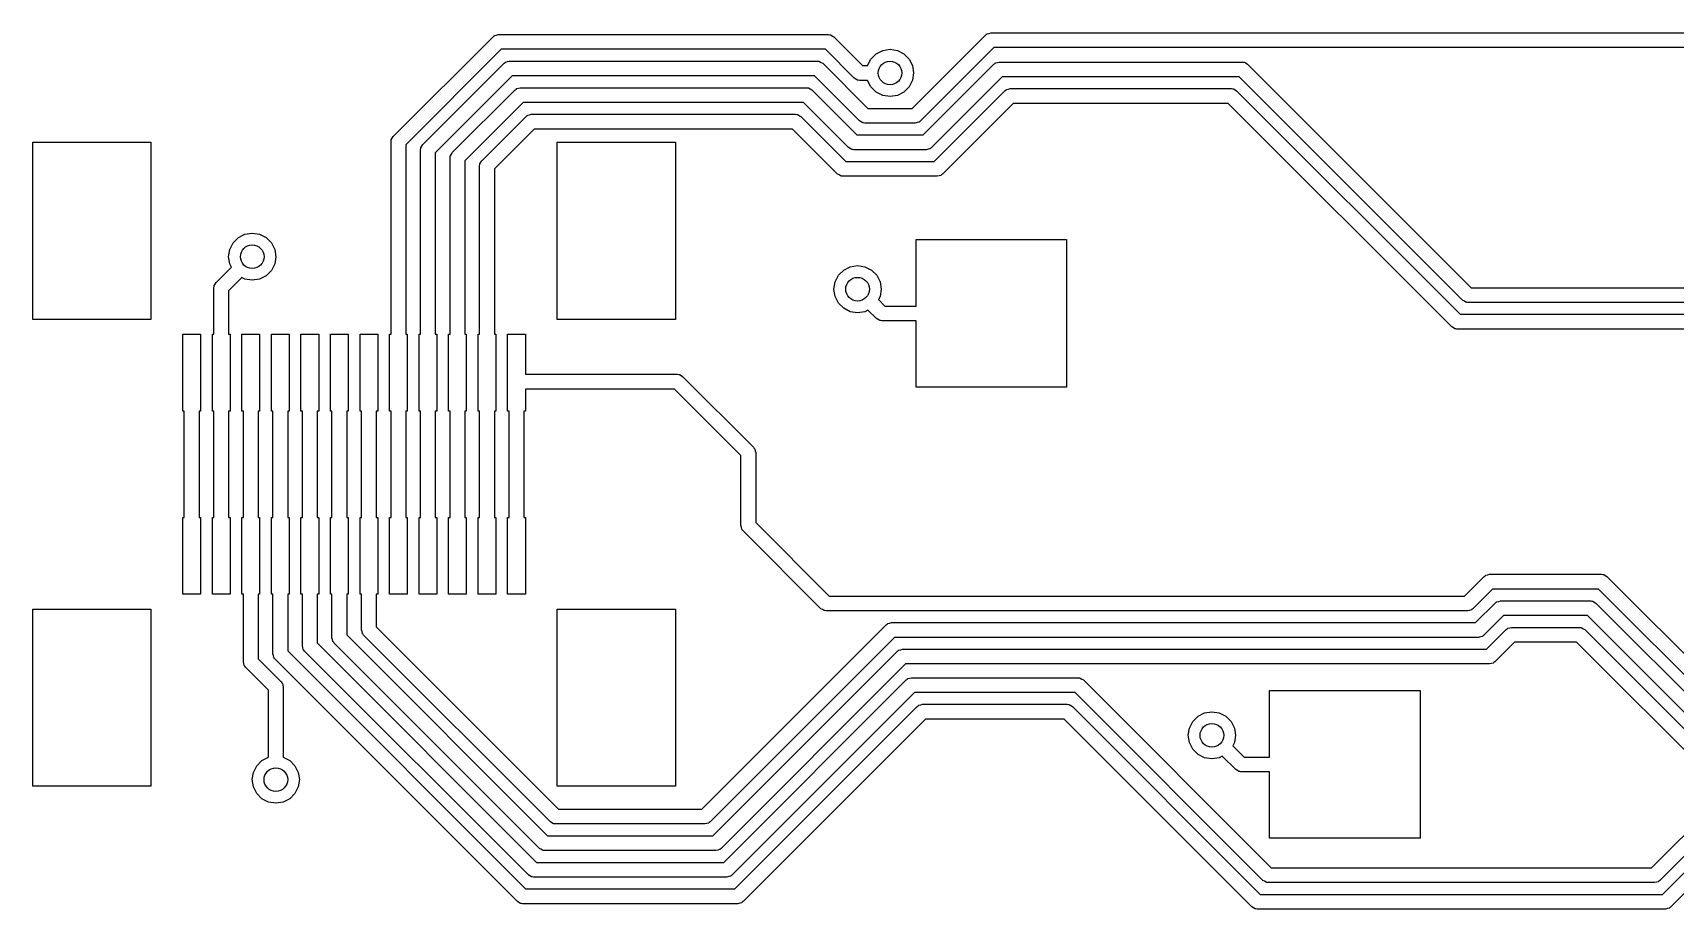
# Model space of a CAD drawing. Extents: x -27 to 355, y -108 to 35.
# Drawn here: x -20.91 to 6.89, y -67.73 to -52.9 of the extents above; entities that cross this region are included whole.
import ezdxf

# ---------------------------------------------------------------- set-up
doc = ezdxf.new("R2010")
doc.units = 0
doc.layers.add('BLACK', color=7, linetype='CONTINUOUS')

msp = doc.modelspace()

# ---------------------------------------------------------------- linework, layer by layer
at = {"layer": 'BLACK', "linetype": 'CONTINUOUS'}
for p, q in [((-14.8134, -54.6537), (-13.1227, -52.9631)), ((-13.1227, -52.9631), (-13.1049, -52.9497)), ((-13.1049, -52.9497), (-13.1018, -52.9463)), ((-13.1018, -52.9463), (-13.0991, -52.9455)), ((-13.0991, -52.9455), (-13.094, -52.9416)), ((-13.094, -52.9416), (-13.0639, -52.9351)), ((-13.0639, -52.9351), (-13.0343, -52.9264)), ((-13.0343, -52.9264), (-7.44141, -52.9264)), ((-7.44141, -52.9264), (-7.41937, -52.9296)), ((-7.41937, -52.9296), (-7.41478, -52.9293)), ((-7.41478, -52.9293), (-7.4123, -52.9307)), ((-7.4123, -52.9307), (-7.4059, -52.9316)), ((-7.4059, -52.9316), (-7.38004, -52.9483)), ((-7.38004, -52.9483), (-7.35302, -52.9631)), ((-7.35302, -52.9631), (-6.86461, -53.4515)), ((-6.02417, -54.176), (-4.78269, -52.9345)), ((-4.78269, -52.9345), (-4.76485, -52.9212)), ((-4.76485, -52.9212), (-4.76183, -52.9177)), ((-4.76183, -52.9177), (-4.75913, -52.9169)), ((-4.75913, -52.9169), (-4.75395, -52.913)), ((-4.75395, -52.913), (-4.72385, -52.9065)), ((-4.72385, -52.9065), (-4.6943, -52.8979)), ((-4.6943, -52.8979), (21.6242, -52.8979)), ((-12.9825, -53.1764), (-14.6, -54.7939)), ((-7.49318, -53.1764), (-12.9825, -53.1764)), ((-12.9129, -53.395), (-12.9078, -53.3911)), ((-12.9078, -53.3911), (-12.8777, -53.3846)), ((-12.8777, -53.3846), (-12.8481, -53.376)), ((-12.8481, -53.376), (-7.62761, -53.376)), ((-7.62761, -53.376), (-7.60557, -53.3792)), ((-7.60557, -53.3792), (-7.60098, -53.3788)), ((-7.60098, -53.3788), (-7.5985, -53.3802)), ((-7.5985, -53.3802), (-7.5921, -53.3811)), ((-7.5921, -53.3811), (-7.56624, -53.3978)), ((-7.00477, -53.6648), (-7.49318, -53.1764)), ((-6.77971, -53.4515), (-6.72361, -53.3413)), ((-6.72361, -53.3413), (-6.63511, -53.2529)), ((-6.63511, -53.2529), (-6.52361, -53.196)), ((-6.52361, -53.196), (-6.4, -53.1765)), ((-6.4, -53.1765), (-6.27639, -53.196)), ((-6.27639, -53.196), (-6.16489, -53.2529)), ((-6.16489, -53.2529), (-6.07639, -53.3413)), ((-6.07639, -53.3413), (-6.01958, -53.4529)), ((-4.64252, -53.1479), (-5.88401, -54.3893)), ((21.5724, -53.1479), (-4.64252, -53.1479)), ((-4.58155, -53.3999), (-4.552, -53.3913)), ((-4.552, -53.3913), (-0.4338, -53.3913)), ((-0.4338, -53.3913), (-0.41177, -53.3945)), ((-14.3134, -54.7895), (-12.9365, -53.4126)), ((-12.7963, -53.626), (-14.1, -54.9296)), ((-12.9365, -53.4126), (-12.9187, -53.3993)), ((-12.9187, -53.3993), (-12.9156, -53.3958)), ((-12.9156, -53.3958), (-12.9129, -53.395)), ((-7.67938, -53.626), (-12.7963, -53.626)), ((-6.91599, -54.3893), (-7.67938, -53.626)), ((-7.56624, -53.3978), (-7.53922, -53.4126)), ((-7.53922, -53.4126), (-6.77583, -54.176)), ((-6.97775, -53.6796), (-7.00477, -53.6648)), ((-6.86461, -53.4515), (-6.77971, -53.4515)), ((-6.01958, -53.4529), (-6, -53.5765)), ((-6, -53.5765), (-6.01958, -53.7001)), ((-5.83797, -54.6255), (-4.64039, -53.4279)), ((-4.50022, -53.6413), (-5.69781, -54.8389)), ((-4.64039, -53.4279), (-4.62255, -53.4146)), ((-4.62255, -53.4146), (-4.61953, -53.4111)), ((-4.61953, -53.4111), (-4.61683, -53.4103)), ((-4.61683, -53.4103), (-4.61164, -53.4064)), ((-4.61164, -53.4064), (-4.58155, -53.3999)), ((-0.48558, -53.6413), (-4.50022, -53.6413)), ((3.29781, -57.4247), (-0.48558, -53.6413)), ((-0.41177, -53.3945), (-0.40717, -53.3941)), ((-0.40717, -53.3941), (-0.4047, -53.3955)), ((-0.4047, -53.3955), (-0.3983, -53.3964)), ((-0.3983, -53.3964), (-0.37244, -53.4131)), ((-0.37244, -53.4131), (-0.34542, -53.4279)), ((-0.34542, -53.4279), (3.43797, -57.2113)), ((-13.8134, -54.9252), (-12.7503, -53.8621)), ((-12.7503, -53.8621), (-12.7325, -53.8488)), ((-12.7325, -53.8488), (-12.7294, -53.8453)), ((-12.7294, -53.8453), (-12.7267, -53.8445)), ((-12.7267, -53.8445), (-12.7216, -53.8406)), ((-12.7216, -53.8406), (-12.6915, -53.8341)), ((-12.6915, -53.8341), (-12.6619, -53.8255)), ((-12.6619, -53.8255), (-7.8138, -53.8255)), ((-7.8138, -53.8255), (-7.79177, -53.8287)), ((-7.79177, -53.8287), (-7.78717, -53.8283)), ((-7.78717, -53.8283), (-7.7847, -53.8297)), ((-7.7847, -53.8297), (-7.7783, -53.8306)), ((-7.7783, -53.8306), (-7.75243, -53.8473)), ((-7.75243, -53.8473), (-7.72541, -53.8621)), ((-7.72541, -53.8621), (-6.96202, -54.6255)), ((-6.95189, -53.6963), (-6.97775, -53.6796)), ((-6.94548, -53.6972), (-6.95189, -53.6963)), ((-6.94301, -53.6986), (-6.94548, -53.6972)), ((-6.93842, -53.6983), (-6.94301, -53.6986)), ((-6.91639, -53.7015), (-6.93842, -53.6983)), ((-6.77971, -53.7015), (-6.91639, -53.7015)), ((-6.72361, -53.8116), (-6.77971, -53.7015)), ((-6.63511, -53.9001), (-6.72361, -53.8116)), ((-6.52361, -53.9569), (-6.63511, -53.9001)), ((-6.16489, -53.9001), (-6.27639, -53.9569)), ((-6.07639, -53.8116), (-6.16489, -53.9001)), ((-6.01958, -53.7001), (-6.07639, -53.8116)), ((-5.65178, -55.075), (-4.45419, -53.8774)), ((-4.45419, -53.8774), (-4.43635, -53.8641)), ((-4.43635, -53.8641), (-4.43333, -53.8606)), ((-4.43333, -53.8606), (-4.43063, -53.8598)), ((-4.43063, -53.8598), (-4.42544, -53.8559)), ((-4.42544, -53.8559), (-4.39535, -53.8495)), ((-4.39535, -53.8495), (-4.3658, -53.8408)), ((-4.3658, -53.8408), (-0.62, -53.8408)), ((-0.62, -53.8408), (-0.59797, -53.844)), ((-0.59797, -53.844), (-0.59337, -53.8437)), ((-0.59337, -53.8437), (-0.5909, -53.845)), ((-0.5909, -53.845), (-0.5845, -53.8459)), ((-0.5845, -53.8459), (-0.55863, -53.8626)), ((-0.55863, -53.8626), (-0.53161, -53.8774)), ((-0.53161, -53.8774), (3.25178, -57.6608)), ((-12.6101, -54.0755), (-13.6, -55.0653)), ((-7.86558, -54.0755), (-12.6101, -54.0755)), ((-7.10219, -54.8389), (-7.86558, -54.0755)), ((-6.77583, -54.176), (-6.02417, -54.176)), ((-6.4, -53.9765), (-6.52361, -53.9569)), ((-6.27639, -53.9569), (-6.4, -53.9765)), ((-4.31402, -54.0908), (-5.51161, -55.2884)), ((-0.67178, -54.0908), (-4.31402, -54.0908)), ((3.11161, -57.8742), (-0.67178, -54.0908)), ((-13.3134, -55.0609), (-12.5641, -54.3116)), ((-12.5641, -54.3116), (-12.5463, -54.2983)), ((-12.5463, -54.2983), (-12.5433, -54.2948)), ((-12.5433, -54.2948), (-12.5405, -54.294)), ((-12.5405, -54.294), (-12.5354, -54.2901)), ((-12.5354, -54.2901), (-12.5053, -54.2837)), ((-12.5053, -54.2837), (-12.4757, -54.275)), ((-12.4757, -54.275), (-8, -54.275)), ((-8, -54.275), (-7.97797, -54.2782)), ((-7.97797, -54.2782), (-7.97337, -54.2779)), ((-7.97337, -54.2779), (-7.9709, -54.2792)), ((-7.9709, -54.2792), (-7.9645, -54.2801)), ((-7.9645, -54.2801), (-7.93863, -54.2968)), ((-7.93863, -54.2968), (-7.91161, -54.3116)), ((-7.91161, -54.3116), (-7.14822, -55.075)), ((-6.88897, -54.4041), (-6.91599, -54.3893)), ((-6.86311, -54.4208), (-6.88897, -54.4041)), ((-6.85671, -54.4217), (-6.86311, -54.4208)), ((-6.85423, -54.4231), (-6.85671, -54.4217)), ((-6.84963, -54.4228), (-6.85423, -54.4231)), ((-6.8276, -54.426), (-6.84963, -54.4228)), ((-5.9724, -54.426), (-6.8276, -54.426)), ((-5.94285, -54.4173), (-5.9724, -54.426)), ((-5.91275, -54.4108), (-5.94285, -54.4173)), ((-5.90757, -54.4069), (-5.91275, -54.4108)), ((-5.90487, -54.4061), (-5.90757, -54.4069)), ((-5.90184, -54.4027), (-5.90487, -54.4061)), ((-5.88401, -54.3893), (-5.90184, -54.4027)), ((-20.915, -57.7483), (-20.915, -54.7483)), ((-20.915, -54.7483), (-18.915, -54.7483)), ((-18.915, -54.7483), (-18.915, -57.7483)), ((-14.85, -54.7421), (-14.8468, -54.7201)), ((-14.85, -57.9983), (-14.85, -54.7421)), ((-14.8471, -54.7155), (-14.8458, -54.713)), ((-14.8468, -54.7201), (-14.8471, -54.7155)), ((-14.8458, -54.713), (-14.8449, -54.7066)), ((-14.8449, -54.7066), (-14.8282, -54.6808)), ((-14.8282, -54.6808), (-14.8134, -54.6537)), ((-12.4239, -54.525), (-13.1, -55.2011)), ((-8.05178, -54.525), (-12.4239, -54.525)), ((-12.035, -57.7483), (-12.035, -54.7483)), ((-12.035, -54.7483), (-10.035, -54.7483)), ((-10.035, -54.7483), (-10.035, -57.7483)), ((-7.28839, -55.2884), (-8.05178, -54.525)), ((-6.96202, -54.6255), (-5.83797, -54.6255)), ((-14.6, -54.7939), (-14.6, -57.9983)), ((-14.35, -54.8778), (-14.3468, -54.8558)), ((-14.35, -57.9983), (-14.35, -54.8778)), ((-14.3471, -54.8512), (-14.3458, -54.8487)), ((-14.3468, -54.8558), (-14.3471, -54.8512)), ((-14.3458, -54.8487), (-14.3449, -54.8423)), ((-14.3449, -54.8423), (-14.3282, -54.8165)), ((-14.3282, -54.8165), (-14.3134, -54.7895)), ((-14.1, -54.9296), (-14.1, -57.9983)), ((-13.85, -55.0136), (-13.8468, -54.9915)), ((-13.85, -57.9983), (-13.85, -55.0136)), ((-13.8471, -54.9869), (-13.8458, -54.9845)), ((-13.8468, -54.9915), (-13.8471, -54.9869)), ((-13.8458, -54.9845), (-13.8449, -54.9781)), ((-13.8449, -54.9781), (-13.8282, -54.9522)), ((-13.8282, -54.9522), (-13.8134, -54.9252)), ((-13.3282, -55.0879), (-13.3134, -55.0609)), ((-7.07516, -54.8536), (-7.10219, -54.8389)), ((-7.0493, -54.8703), (-7.07516, -54.8536)), ((-7.0429, -54.8713), (-7.0493, -54.8703)), ((-7.04043, -54.8726), (-7.0429, -54.8713)), ((-7.03583, -54.8723), (-7.04043, -54.8726)), ((-7.0138, -54.8755), (-7.03583, -54.8723)), ((-5.7862, -54.8755), (-7.0138, -54.8755)), ((-5.75665, -54.8668), (-5.7862, -54.8755)), ((-5.72655, -54.8603), (-5.75665, -54.8668)), ((-5.72137, -54.8565), (-5.72655, -54.8603)), ((-5.71867, -54.8557), (-5.72137, -54.8565)), ((-5.71565, -54.8522), (-5.71867, -54.8557)), ((-5.69781, -54.8389), (-5.71565, -54.8522)), ((-13.6, -55.0653), (-13.6, -57.9983)), ((-13.35, -55.1493), (-13.3468, -55.1272)), ((-13.35, -57.9983), (-13.35, -55.1493)), ((-13.3471, -55.1226), (-13.3458, -55.1202)), ((-13.3468, -55.1272), (-13.3471, -55.1226)), ((-13.3458, -55.1202), (-13.3449, -55.1138)), ((-13.3449, -55.1138), (-13.3282, -55.0879)), ((-13.1, -55.2011), (-13.1, -57.9983)), ((-7.26137, -55.3032), (-7.28839, -55.2884)), ((-7.2355, -55.3199), (-7.26137, -55.3032)), ((-7.2291, -55.3208), (-7.2355, -55.3199)), ((-7.22663, -55.3221), (-7.2291, -55.3208)), ((-7.22203, -55.3218), (-7.22663, -55.3221)), ((-7.2, -55.325), (-7.22203, -55.3218)), ((-5.6, -55.325), (-7.2, -55.325)), ((-7.14822, -55.075), (-5.65178, -55.075)), ((-5.57045, -55.3163), (-5.6, -55.325)), ((-5.54036, -55.3099), (-5.57045, -55.3163)), ((-5.53517, -55.306), (-5.54036, -55.3099)), ((-5.53247, -55.3052), (-5.53517, -55.306)), ((-5.52945, -55.3017), (-5.53247, -55.3052)), ((-5.51161, -55.2884), (-5.52945, -55.3017)), ((-17.5804, -56.5622), (-17.5236, -56.4507)), ((-17.5236, -56.4507), (-17.4351, -56.3622)), ((-17.4351, -56.3622), (-17.3236, -56.3054)), ((-17.3236, -56.3054), (-17.2, -56.2858)), ((-17.2, -56.2858), (-17.0764, -56.3054)), ((-17.0764, -56.3054), (-16.9649, -56.3622)), ((-16.9649, -56.3622), (-16.8764, -56.4507)), ((-16.8764, -56.4507), (-16.8196, -56.5622)), ((-5.96, -57.5208), (-5.96, -56.3958)), ((-5.96, -56.3958), (-3.41, -56.3958)), ((-3.41, -56.3958), (-3.41, -58.8958)), ((-17.6, -56.6858), (-17.5804, -56.5622)), ((-17.5804, -56.8094), (-17.6, -56.6858)), ((-16.8196, -56.5622), (-16.8, -56.6858)), ((-16.8, -56.6858), (-16.8196, -56.8094)), ((-17.8134, -57.1224), (-17.5534, -56.8624)), ((-17.5534, -56.8624), (-17.5804, -56.8094)), ((-16.8764, -56.9209), (-16.9649, -57.0094)), ((-16.8196, -56.8094), (-16.8764, -56.9209)), ((-7.33042, -57.1122), (-7.27361, -57.0007)), ((-7.27361, -57.0007), (-7.18511, -56.9122)), ((-7.18511, -56.9122), (-7.07361, -56.8554)), ((-7.07361, -56.8554), (-6.95, -56.8358)), ((-6.95, -56.8358), (-6.82639, -56.8554)), ((-6.82639, -56.8554), (-6.71489, -56.9122)), ((-6.71489, -56.9122), (-6.62639, -57.0007)), ((-6.62639, -57.0007), (-6.56958, -57.1122)), ((-17.85, -57.2108), (-17.8468, -57.1888)), ((-17.85, -57.9983), (-17.85, -57.2108)), ((-17.8471, -57.1842), (-17.8458, -57.1817)), ((-17.8468, -57.1888), (-17.8471, -57.1842)), ((-17.8458, -57.1817), (-17.8449, -57.1753)), ((-17.8449, -57.1753), (-17.8282, -57.1494)), ((-17.8282, -57.1494), (-17.8134, -57.1224)), ((-17.3766, -57.0392), (-17.6, -57.2626)), ((-17.6, -57.2626), (-17.6, -57.9983)), ((-17.3236, -57.0662), (-17.3766, -57.0392)), ((-17.2, -57.0858), (-17.3236, -57.0662)), ((-17.0764, -57.0662), (-17.2, -57.0858)), ((-16.9649, -57.0094), (-17.0764, -57.0662)), ((-7.35, -57.2358), (-7.33042, -57.1122)), ((-7.33042, -57.3594), (-7.35, -57.2358)), ((-6.56958, -57.1122), (-6.55, -57.2358)), ((-6.55, -57.2358), (-6.56958, -57.3594)), ((3.43797, -57.2113), (9.41194, -57.2113)), ((-7.27361, -57.4709), (-7.33042, -57.3594)), ((-7.18511, -57.5594), (-7.27361, -57.4709)), ((-7.07361, -57.6162), (-7.18511, -57.5594)), ((-6.56958, -57.3594), (-6.59659, -57.4124)), ((-6.59659, -57.4124), (-6.48822, -57.5208)), ((-6.48822, -57.5208), (-5.96, -57.5208)), ((3.32484, -57.4394), (3.29781, -57.4247)), ((3.3507, -57.4561), (3.32484, -57.4394)), ((3.3571, -57.4571), (3.3507, -57.4561)), ((3.35957, -57.4584), (3.3571, -57.4571)), ((3.36417, -57.4581), (3.35957, -57.4584)), ((3.3862, -57.4613), (3.36417, -57.4581)), ((9.46372, -57.4613), (3.3862, -57.4613)), ((-18.915, -57.7483), (-20.915, -57.7483)), ((-10.035, -57.7483), (-12.035, -57.7483)), ((-6.95, -57.6358), (-7.07361, -57.6162)), ((-6.82639, -57.6162), (-6.95, -57.6358)), ((-6.77337, -57.5892), (-6.82639, -57.6162)), ((-6.62839, -57.7342), (-6.77337, -57.5892)), ((-6.60136, -57.749), (-6.62839, -57.7342)), ((-6.5755, -57.7657), (-6.60136, -57.749)), ((-6.5691, -57.7666), (-6.5755, -57.7657)), ((-6.56663, -57.7679), (-6.5691, -57.7666)), ((-6.56203, -57.7676), (-6.56663, -57.7679)), ((-6.54, -57.7708), (-6.56203, -57.7676)), ((-5.96, -57.7708), (-6.54, -57.7708)), ((-5.96, -58.8958), (-5.96, -57.7708)), ((3.25178, -57.6608), (9.59814, -57.6608)), ((-18.375, -59.2983), (-18.375, -57.9983)), ((-18.375, -57.9983), (-18.075, -57.9983)), ((-18.075, -57.9983), (-18.075, -59.2983)), ((-17.875, -59.2983), (-17.875, -57.9983)), ((-17.875, -57.9983), (-17.85, -57.9983)), ((-17.6, -57.9983), (-17.575, -57.9983)), ((-17.575, -57.9983), (-17.575, -59.2983)), ((-17.375, -59.2983), (-17.375, -57.9983)), ((-17.375, -57.9983), (-17.075, -57.9983)), ((-17.075, -57.9983), (-17.075, -59.2983)), ((-16.875, -59.2983), (-16.875, -57.9983)), ((-16.875, -57.9983), (-16.575, -57.9983)), ((-16.575, -57.9983), (-16.575, -59.2983)), ((-16.375, -59.2983), (-16.375, -57.9983)), ((-16.375, -57.9983), (-16.075, -57.9983)), ((-16.075, -57.9983), (-16.075, -59.2983)), ((-15.875, -59.2983), (-15.875, -57.9983)), ((-15.875, -57.9983), (-15.575, -57.9983)), ((-15.575, -57.9983), (-15.575, -59.2983)), ((-15.375, -59.2983), (-15.375, -57.9983)), ((-15.375, -57.9983), (-15.075, -57.9983)), ((-15.075, -57.9983), (-15.075, -59.2983)), ((-14.875, -59.2983), (-14.875, -57.9983)), ((-14.875, -57.9983), (-14.85, -57.9983)), ((-14.6, -57.9983), (-14.575, -57.9983)), ((-14.575, -57.9983), (-14.575, -59.2983)), ((-14.375, -59.2983), (-14.375, -57.9983)), ((-14.375, -57.9983), (-14.35, -57.9983)), ((-14.1, -57.9983), (-14.075, -57.9983)), ((-14.075, -57.9983), (-14.075, -59.2983)), ((-13.875, -59.2983), (-13.875, -57.9983)), ((-13.875, -57.9983), (-13.85, -57.9983)), ((-13.6, -57.9983), (-13.575, -57.9983)), ((-13.575, -57.9983), (-13.575, -59.2983)), ((-13.375, -59.2983), (-13.375, -57.9983)), ((-13.375, -57.9983), (-13.35, -57.9983)), ((-13.1, -57.9983), (-13.075, -57.9983)), ((-13.075, -57.9983), (-13.075, -59.2983)), ((-12.875, -59.2983), (-12.875, -57.9983)), ((-12.875, -57.9983), (-12.575, -57.9983)), ((-12.575, -57.9983), (-12.575, -58.675)), ((3.13863, -57.889), (3.11161, -57.8742)), ((3.1645, -57.9057), (3.13863, -57.889)), ((3.1709, -57.9066), (3.1645, -57.9057)), ((3.17337, -57.9079), (3.1709, -57.9066)), ((3.17797, -57.9076), (3.17337, -57.9079)), ((3.2, -57.9108), (3.17797, -57.9076)), ((9.64992, -57.9108), (3.2, -57.9108)), ((-12.575, -58.675), (-10, -58.675)), ((-10, -58.675), (-9.97797, -58.6782)), ((-10.0518, -58.925), (-12.575, -58.925)), ((-12.575, -58.925), (-12.575, -59.2983)), ((-8.925, -60.0518), (-10.0518, -58.925)), ((-9.97797, -58.6782), (-9.97337, -58.6779)), ((-9.97337, -58.6779), (-9.9709, -58.6792)), ((-9.9709, -58.6792), (-9.9645, -58.6801)), ((-9.9645, -58.6801), (-9.93863, -58.6968)), ((-9.93863, -58.6968), (-9.91161, -58.7116)), ((-9.91161, -58.7116), (-8.71161, -59.9116)), ((-3.41, -58.8958), (-5.96, -58.8958)), ((-18.35, -59.2983), (-18.375, -59.2983)), ((-18.35, -61.0983), (-18.35, -59.2983)), ((-18.075, -59.2983), (-18.1, -59.2983)), ((-18.1, -59.2983), (-18.1, -61.0983)), ((-17.85, -59.2983), (-17.875, -59.2983)), ((-17.85, -61.0983), (-17.85, -59.2983)), ((-17.575, -59.2983), (-17.6, -59.2983)), ((-17.6, -59.2983), (-17.6, -61.0983)), ((-17.35, -59.2983), (-17.375, -59.2983)), ((-17.35, -61.0983), (-17.35, -59.2983)), ((-17.075, -59.2983), (-17.1, -59.2983)), ((-17.1, -59.2983), (-17.1, -61.0983)), ((-16.85, -59.2983), (-16.875, -59.2983)), ((-16.85, -61.0983), (-16.85, -59.2983)), ((-16.575, -59.2983), (-16.6, -59.2983)), ((-16.6, -59.2983), (-16.6, -61.0983)), ((-16.35, -59.2983), (-16.375, -59.2983)), ((-16.35, -61.0983), (-16.35, -59.2983)), ((-16.075, -59.2983), (-16.1, -59.2983)), ((-16.1, -59.2983), (-16.1, -61.0983)), ((-15.85, -59.2983), (-15.875, -59.2983)), ((-15.85, -61.0983), (-15.85, -59.2983)), ((-15.575, -59.2983), (-15.6, -59.2983)), ((-15.6, -59.2983), (-15.6, -61.0983)), ((-15.35, -59.2983), (-15.375, -59.2983)), ((-15.35, -61.0983), (-15.35, -59.2983)), ((-15.075, -59.2983), (-15.1, -59.2983)), ((-15.1, -59.2983), (-15.1, -61.0983)), ((-14.85, -59.2983), (-14.875, -59.2983)), ((-14.85, -61.0983), (-14.85, -59.2983)), ((-14.575, -59.2983), (-14.6, -59.2983)), ((-14.6, -59.2983), (-14.6, -61.0983)), ((-14.35, -59.2983), (-14.375, -59.2983)), ((-14.35, -61.0983), (-14.35, -59.2983)), ((-14.075, -59.2983), (-14.1, -59.2983)), ((-14.1, -59.2983), (-14.1, -61.0983)), ((-13.85, -59.2983), (-13.875, -59.2983)), ((-13.85, -61.0983), (-13.85, -59.2983)), ((-13.575, -59.2983), (-13.6, -59.2983)), ((-13.6, -59.2983), (-13.6, -61.0983)), ((-13.35, -59.2983), (-13.375, -59.2983)), ((-13.35, -61.0983), (-13.35, -59.2983)), ((-13.075, -59.2983), (-13.1, -59.2983)), ((-13.1, -59.2983), (-13.1, -61.0983)), ((-12.85, -59.2983), (-12.875, -59.2983)), ((-12.85, -61.0983), (-12.85, -59.2983)), ((-12.575, -59.2983), (-12.6, -59.2983)), ((-12.6, -59.2983), (-12.6, -61.0983)), ((-8.925, -61.2358), (-8.925, -60.0518)), ((-8.71161, -59.9116), (-8.69829, -59.9294)), ((-8.69829, -59.9294), (-8.69481, -59.9325)), ((-8.69481, -59.9325), (-8.69402, -59.9352)), ((-8.69402, -59.9352), (-8.69015, -59.9404)), ((-8.69015, -59.9404), (-8.68367, -59.9705)), ((-8.68367, -59.9705), (-8.675, -60)), ((-8.675, -60), (-8.675, -61.184)), ((-18.375, -62.3983), (-18.375, -61.0983)), ((-18.375, -61.0983), (-18.35, -61.0983)), ((-18.1, -61.0983), (-18.075, -61.0983)), ((-18.075, -61.0983), (-18.075, -62.3983)), ((-17.875, -62.3983), (-17.875, -61.0983)), ((-17.875, -61.0983), (-17.85, -61.0983)), ((-17.6, -61.0983), (-17.575, -61.0983)), ((-17.575, -61.0983), (-17.575, -62.3983)), ((-17.375, -62.3983), (-17.375, -61.0983)), ((-17.375, -61.0983), (-17.35, -61.0983)), ((-17.1, -61.0983), (-17.075, -61.0983)), ((-17.075, -61.0983), (-17.075, -62.3983)), ((-16.875, -62.3983), (-16.875, -61.0983)), ((-16.875, -61.0983), (-16.85, -61.0983)), ((-16.6, -61.0983), (-16.575, -61.0983)), ((-16.575, -61.0983), (-16.575, -62.3983)), ((-16.375, -62.3983), (-16.375, -61.0983)), ((-16.375, -61.0983), (-16.35, -61.0983)), ((-16.1, -61.0983), (-16.075, -61.0983)), ((-16.075, -61.0983), (-16.075, -62.3983)), ((-15.875, -62.3983), (-15.875, -61.0983)), ((-15.875, -61.0983), (-15.85, -61.0983)), ((-15.6, -61.0983), (-15.575, -61.0983)), ((-15.575, -61.0983), (-15.575, -62.3983)), ((-15.375, -62.3983), (-15.375, -61.0983)), ((-15.375, -61.0983), (-15.35, -61.0983)), ((-15.1, -61.0983), (-15.075, -61.0983)), ((-15.075, -61.0983), (-15.075, -62.3983)), ((-14.875, -62.3983), (-14.875, -61.0983)), ((-14.875, -61.0983), (-14.85, -61.0983)), ((-14.6, -61.0983), (-14.575, -61.0983)), ((-14.575, -61.0983), (-14.575, -62.3983)), ((-14.375, -62.3983), (-14.375, -61.0983)), ((-14.375, -61.0983), (-14.35, -61.0983)), ((-14.1, -61.0983), (-14.075, -61.0983)), ((-14.075, -61.0983), (-14.075, -62.3983)), ((-13.875, -62.3983), (-13.875, -61.0983)), ((-13.875, -61.0983), (-13.85, -61.0983)), ((-13.6, -61.0983), (-13.575, -61.0983)), ((-13.575, -61.0983), (-13.575, -62.3983)), ((-13.375, -62.3983), (-13.375, -61.0983)), ((-13.375, -61.0983), (-13.35, -61.0983)), ((-13.1, -61.0983), (-13.075, -61.0983)), ((-13.075, -61.0983), (-13.075, -62.3983)), ((-12.875, -62.3983), (-12.875, -61.0983)), ((-12.875, -61.0983), (-12.85, -61.0983)), ((-12.6, -61.0983), (-12.575, -61.0983)), ((-12.575, -61.0983), (-12.575, -62.3983)), ((-8.91633, -61.2653), (-8.925, -61.2358)), ((-8.90985, -61.2954), (-8.91633, -61.2653)), ((-8.90598, -61.3006), (-8.90985, -61.2954)), ((-8.90519, -61.3033), (-8.90598, -61.3006)), ((-8.90171, -61.3064), (-8.90519, -61.3033)), ((-8.88839, -61.3242), (-8.90171, -61.3064)), ((-7.56997, -62.6426), (-8.88839, -61.3242)), ((-8.675, -61.184), (-7.4298, -62.4292)), ((3.32926, -62.4292), (3.66107, -62.0974)), ((3.66107, -62.0974), (3.6789, -62.0841)), ((3.6789, -62.0841), (3.68192, -62.0806)), ((3.68192, -62.0806), (3.68463, -62.0798)), ((3.68463, -62.0798), (3.68981, -62.0759)), ((3.68981, -62.0759), (3.7199, -62.0695)), ((3.7199, -62.0695), (3.74945, -62.0608)), ((3.74945, -62.0608), (5.65, -62.0608)), ((5.65, -62.0608), (5.67203, -62.064)), ((5.67203, -62.064), (5.67663, -62.0637)), ((5.67663, -62.0637), (5.6791, -62.065)), ((5.6791, -62.065), (5.6855, -62.0659)), ((5.6855, -62.0659), (5.71137, -62.0826)), ((5.71137, -62.0826), (5.73839, -62.0974)), ((5.73839, -62.0974), (8.1288, -64.4878)), ((-18.075, -62.3983), (-18.375, -62.3983)), ((-17.575, -62.3983), (-17.875, -62.3983)), ((-17.35, -62.3983), (-17.375, -62.3983)), ((-17.35, -63.543), (-17.35, -62.3983)), ((-17.075, -62.3983), (-17.1, -62.3983)), ((-17.1, -62.3983), (-17.1, -63.4912)), ((-16.85, -62.3983), (-16.875, -62.3983)), ((-16.85, -63.4072), (-16.85, -62.3983)), ((-16.575, -62.3983), (-16.6, -62.3983)), ((-16.6, -62.3983), (-16.6, -63.3555)), ((-16.35, -62.3983), (-16.375, -62.3983)), ((-16.35, -63.2715), (-16.35, -62.3983)), ((-16.075, -62.3983), (-16.1, -62.3983)), ((-16.1, -62.3983), (-16.1, -63.2197)), ((-15.85, -62.3983), (-15.875, -62.3983)), ((-15.85, -63.1358), (-15.85, -62.3983)), ((-15.575, -62.3983), (-15.6, -62.3983)), ((-15.6, -62.3983), (-15.6, -63.084)), ((-15.35, -62.3983), (-15.375, -62.3983)), ((-15.35, -63.0001), (-15.35, -62.3983)), ((-15.075, -62.3983), (-15.1, -62.3983)), ((-15.1, -62.3983), (-15.1, -62.9483)), ((-14.575, -62.3983), (-14.875, -62.3983)), ((-14.075, -62.3983), (-14.375, -62.3983)), ((-13.575, -62.3983), (-13.875, -62.3983)), ((-13.075, -62.3983), (-13.375, -62.3983)), ((-12.575, -62.3983), (-12.875, -62.3983)), ((-7.4298, -62.4292), (3.32926, -62.4292)), ((3.80123, -62.3108), (3.46942, -62.6426)), ((3.51545, -62.8787), (3.84726, -62.5469)), ((5.59822, -62.3108), (3.80123, -62.3108)), ((3.84726, -62.5469), (3.8651, -62.5336)), ((3.8651, -62.5336), (3.86812, -62.5301)), ((3.86812, -62.5301), (3.87083, -62.5293)), ((3.87083, -62.5293), (3.87601, -62.5255)), ((3.87601, -62.5255), (3.9061, -62.519)), ((3.9061, -62.519), (3.93565, -62.5103)), ((3.93565, -62.5103), (5.4638, -62.5103)), ((5.4638, -62.5103), (5.48583, -62.5135)), ((5.48583, -62.5135), (5.49043, -62.5132)), ((5.49043, -62.5132), (5.4929, -62.5145)), ((5.4929, -62.5145), (5.4993, -62.5155)), ((5.4993, -62.5155), (5.52517, -62.5322)), ((5.52517, -62.5322), (5.55219, -62.5469)), ((5.55219, -62.5469), (7.9426, -64.9373)), ((7.98863, -64.7012), (5.59822, -62.3108)), ((-20.915, -65.6483), (-20.915, -62.6483)), ((-20.915, -62.6483), (-18.915, -62.6483)), ((-18.915, -62.6483), (-18.915, -65.6483)), ((-12.035, -65.6483), (-12.035, -62.6483)), ((-12.035, -62.6483), (-10.035, -62.6483)), ((-10.035, -62.6483), (-10.035, -65.6483)), ((-7.54295, -62.6574), (-7.56997, -62.6426)), ((-7.51708, -62.6741), (-7.54295, -62.6574)), ((-7.51068, -62.675), (-7.51708, -62.6741)), ((-7.50821, -62.6764), (-7.51068, -62.675)), ((-7.50361, -62.676), (-7.50821, -62.6764)), ((-7.48158, -62.6792), (-7.50361, -62.676)), ((3.38103, -62.6792), (-7.48158, -62.6792)), ((3.41058, -62.6706), (3.38103, -62.6792)), ((3.44068, -62.6641), (3.41058, -62.6706)), ((3.44586, -62.6602), (3.44068, -62.6641)), ((3.44856, -62.6594), (3.44586, -62.6602)), ((3.45158, -62.6559), (3.44856, -62.6594)), ((3.46942, -62.6426), (3.45158, -62.6559)), ((3.98743, -62.7603), (3.65562, -63.0921)), ((5.41203, -62.7603), (3.98743, -62.7603)), ((7.80244, -65.1507), (5.41203, -62.7603)), ((-15.6, -63.084), (-12.1982, -66.4858)), ((-15.3413, -63.0296), (-15.35, -63.0001)), ((-15.3349, -63.0597), (-15.3413, -63.0296)), ((-15.331, -63.0649), (-15.3349, -63.0597)), ((-15.3302, -63.0676), (-15.331, -63.0649)), ((-15.3267, -63.0706), (-15.3302, -63.0676)), ((-15.3134, -63.0885), (-15.3267, -63.0706)), ((-12.1522, -66.2497), (-15.3134, -63.0885)), ((-15.1, -62.9483), (-12.012, -66.0363)), ((-9.58573, -66.0363), (-6.46481, -62.9154)), ((-6.46481, -62.9154), (-6.44697, -62.902)), ((-6.44697, -62.902), (-6.44395, -62.8986)), ((-6.44395, -62.8986), (-6.44125, -62.8978)), ((-6.44125, -62.8978), (-6.43607, -62.8939)), ((-6.43607, -62.8939), (-6.40597, -62.8874)), ((-6.40597, -62.8874), (-6.37642, -62.8787)), ((-6.37642, -62.8787), (3.51545, -62.8787)), ((3.59678, -63.1201), (3.56723, -63.1287)), ((3.62687, -63.1136), (3.59678, -63.1201)), ((3.63206, -63.1097), (3.62687, -63.1136)), ((3.63476, -63.1089), (3.63206, -63.1097)), ((3.63778, -63.1054), (3.63476, -63.1089)), ((3.65562, -63.0921), (3.63778, -63.1054)), ((3.70165, -63.3283), (4.03346, -62.9965)), ((4.03346, -62.9965), (4.0513, -62.9831)), ((4.0513, -62.9831), (4.05432, -62.9797)), ((4.05432, -62.9797), (4.05702, -62.9789)), ((4.05702, -62.9789), (4.0622, -62.975)), ((4.0622, -62.975), (4.0923, -62.9685)), ((4.0923, -62.9685), (4.12185, -62.9598)), ((4.12185, -62.9598), (5.2776, -62.9598)), ((5.2776, -62.9598), (5.29963, -62.963)), ((5.29963, -62.963), (5.30423, -62.9627)), ((5.30423, -62.9627), (5.30671, -62.9641)), ((5.30671, -62.9641), (5.31311, -62.965)), ((5.31311, -62.965), (5.33897, -62.9817)), ((5.33897, -62.9817), (5.36599, -62.9965)), ((5.36599, -62.9965), (7.7564, -65.3869)), ((-16.6, -63.3555), (-12.5706, -67.3848)), ((-16.3413, -63.3011), (-16.35, -63.2715)), ((-16.3349, -63.3312), (-16.3413, -63.3011)), ((-16.331, -63.3363), (-16.3349, -63.3312)), ((-16.3302, -63.339), (-16.331, -63.3363)), ((-16.3267, -63.3421), (-16.3302, -63.339)), ((-16.3134, -63.3599), (-16.3267, -63.3421)), ((-12.5246, -67.1487), (-16.3134, -63.3599)), ((-16.1, -63.2197), (-12.3844, -66.9353)), ((-15.8413, -63.1653), (-15.85, -63.1358)), ((-15.8349, -63.1954), (-15.8413, -63.1653)), ((-15.831, -63.2006), (-15.8349, -63.1954)), ((-15.8302, -63.2033), (-15.831, -63.2006)), ((-15.8267, -63.2064), (-15.8302, -63.2033)), ((-15.8134, -63.2242), (-15.8267, -63.2064)), ((-12.3384, -66.6992), (-15.8134, -63.2242)), ((-6.32464, -63.1287), (-9.44557, -66.2497)), ((-9.39954, -66.4858), (-6.27861, -63.3649)), ((3.56723, -63.1287), (-6.32464, -63.1287)), ((-6.27861, -63.3649), (-6.26077, -63.3516)), ((-6.26077, -63.3516), (-6.25775, -63.3481)), ((-6.25775, -63.3481), (-6.25505, -63.3473)), ((-6.25505, -63.3473), (-6.24987, -63.3434)), ((-6.24987, -63.3434), (-6.21977, -63.3369)), ((-6.21977, -63.3369), (-6.19022, -63.3283)), ((-6.19022, -63.3283), (3.70165, -63.3283)), ((4.17362, -63.2098), (3.84182, -63.5416)), ((5.22583, -63.2098), (4.17362, -63.2098)), ((7.61624, -65.6002), (5.22583, -63.2098)), ((-17.3413, -63.5725), (-17.35, -63.543)), ((-17.3349, -63.6026), (-17.3413, -63.5725)), ((-17.331, -63.6078), (-17.3349, -63.6026)), ((-17.3302, -63.6105), (-17.331, -63.6078)), ((-17.3267, -63.6135), (-17.3302, -63.6105)), ((-17.3134, -63.6313), (-17.3267, -63.6135)), ((-16.925, -64.0197), (-17.3134, -63.6313)), ((-17.1, -63.4912), (-16.7116, -63.8796)), ((-16.8413, -63.4368), (-16.85, -63.4072)), ((-16.8349, -63.4669), (-16.8413, -63.4368)), ((-16.831, -63.4721), (-16.8349, -63.4669)), ((-16.8302, -63.4748), (-16.831, -63.4721)), ((-16.8267, -63.4778), (-16.8302, -63.4748)), ((-16.8134, -63.4956), (-16.8267, -63.4778)), ((-12.7108, -67.5982), (-16.8134, -63.4956)), ((-6.13844, -63.5783), (-9.25937, -66.6992)), ((3.75343, -63.5783), (-6.13844, -63.5783)), ((3.78298, -63.5696), (3.75343, -63.5783)), ((3.81307, -63.5631), (3.78298, -63.5696)), ((3.81825, -63.5592), (3.81307, -63.5631)), ((3.82096, -63.5585), (3.81825, -63.5592)), ((3.82398, -63.555), (3.82096, -63.5585)), ((3.84182, -63.5416), (3.82398, -63.555)), ((-16.7116, -63.8796), (-16.6983, -63.8974)), ((-16.6983, -63.8974), (-16.6948, -63.9004)), ((-16.6948, -63.9004), (-16.694, -63.9031)), ((-16.694, -63.9031), (-16.6901, -63.9083)), ((-16.6901, -63.9083), (-16.6837, -63.9384)), ((-16.6837, -63.9384), (-16.675, -63.968)), ((-9.21334, -66.9353), (-6.12591, -63.8479)), ((-6.12591, -63.8479), (-6.10807, -63.8346)), ((-6.10807, -63.8346), (-6.10505, -63.8311)), ((-6.10505, -63.8311), (-6.10235, -63.8303)), ((-6.10235, -63.8303), (-6.09717, -63.8264)), ((-6.09717, -63.8264), (-6.06707, -63.8199)), ((-6.06707, -63.8199), (-6.03752, -63.8113)), ((-6.03752, -63.8113), (-3.21429, -63.8113)), ((-3.21429, -63.8113), (-3.19226, -63.8145)), ((-3.19226, -63.8145), (-3.18766, -63.8141)), ((-3.18766, -63.8141), (-3.18519, -63.8155)), ((-3.18519, -63.8155), (-3.17879, -63.8164)), ((-3.17879, -63.8164), (-3.15292, -63.8331)), ((-3.15292, -63.8331), (-3.1259, -63.8479)), ((-3.1259, -63.8479), (0.05402, -67.0278)), ((-16.925, -65.1561), (-16.925, -64.0197)), ((-16.675, -63.968), (-16.675, -65.1561)), ((-5.98575, -64.0613), (-9.07318, -67.1487)), ((-3.26607, -64.0613), (-5.98575, -64.0613)), ((-0.08614, -67.2412), (-3.26607, -64.0613)), ((0.02675, -65.1533), (0.02675, -64.0283)), ((0.02675, -64.0283), (2.57675, -64.0283)), ((2.57675, -64.0283), (2.57675, -66.5283)), ((-9.02714, -67.3848), (-5.93971, -64.2974)), ((-5.79955, -64.5108), (-8.88698, -67.5982)), ((-5.93971, -64.2974), (-5.92188, -64.2841)), ((-5.92188, -64.2841), (-5.91886, -64.2806)), ((-5.91886, -64.2806), (-5.91615, -64.2798)), ((-5.91615, -64.2798), (-5.91097, -64.2759)), ((-5.91097, -64.2759), (-5.88087, -64.2695)), ((-5.88087, -64.2695), (-5.85133, -64.2608)), ((-5.85133, -64.2608), (-3.40049, -64.2608)), ((-3.45227, -64.5108), (-5.79955, -64.5108)), ((-0.27234, -67.6907), (-3.45227, -64.5108)), ((-3.40049, -64.2608), (-3.37846, -64.264)), ((-3.37846, -64.264), (-3.37386, -64.2637)), ((-3.37386, -64.2637), (-3.37139, -64.265)), ((-3.37139, -64.265), (-3.36499, -64.2659)), ((-3.36499, -64.2659), (-3.33912, -64.2826)), ((-3.33912, -64.2826), (-3.3121, -64.2974)), ((-3.3121, -64.2974), (-0.13217, -67.4773)), ((-1.27361, -64.5507), (-1.18511, -64.4622)), ((-1.18511, -64.4622), (-1.07361, -64.4054)), ((-1.07361, -64.4054), (-0.95, -64.3858)), ((-0.95, -64.3858), (-0.82639, -64.4054)), ((-0.82639, -64.4054), (-0.71489, -64.4622)), ((-0.71489, -64.4622), (-0.62639, -64.5507)), ((-1.35, -64.7858), (-1.33042, -64.6622)), ((-1.33042, -64.9094), (-1.35, -64.7858)), ((-1.33042, -64.6622), (-1.27361, -64.5507)), ((-0.62639, -64.5507), (-0.56958, -64.6622)), ((-0.56958, -64.6622), (-0.55, -64.7858)), ((-0.55, -64.7858), (-0.56958, -64.9094)), ((-1.27361, -65.0209), (-1.33042, -64.9094)), ((-1.18511, -65.1094), (-1.27361, -65.0209)), ((-0.56958, -64.9094), (-0.59659, -64.9624)), ((-0.59659, -64.9624), (-0.40572, -65.1533)), ((-17.1804, -65.4122), (-17.1236, -65.3007)), ((-17.1236, -65.3007), (-17.0351, -65.2122)), ((-17.0351, -65.2122), (-16.925, -65.1561)), ((-16.675, -65.1561), (-16.5649, -65.2122)), ((-16.5649, -65.2122), (-16.4764, -65.3007)), ((-16.4764, -65.3007), (-16.4196, -65.4122)), ((-1.07361, -65.1662), (-1.18511, -65.1094)), ((-0.95, -65.1858), (-1.07361, -65.1662)), ((-0.82639, -65.1662), (-0.95, -65.1858)), ((-0.77337, -65.1392), (-0.82639, -65.1662)), ((-0.54589, -65.3667), (-0.77337, -65.1392)), ((-0.40572, -65.1533), (0.02675, -65.1533)), ((-17.2, -65.5358), (-17.1804, -65.4122)), ((-17.1804, -65.6594), (-17.2, -65.5358)), ((-16.4196, -65.4122), (-16.4, -65.5358)), ((-16.4, -65.5358), (-16.4196, -65.6594)), ((-0.51887, -65.3815), (-0.54589, -65.3667)), ((-0.493, -65.3982), (-0.51887, -65.3815)), ((-0.4866, -65.3991), (-0.493, -65.3982)), ((-0.48413, -65.4004), (-0.4866, -65.3991)), ((-0.47953, -65.4001), (-0.48413, -65.4004)), ((-0.4575, -65.4033), (-0.47953, -65.4001)), ((0.02675, -65.4033), (-0.4575, -65.4033)), ((0.02675, -66.5283), (0.02675, -65.4033)), ((-18.915, -65.6483), (-20.915, -65.6483)), ((-17.1236, -65.7709), (-17.1804, -65.6594)), ((-17.0351, -65.8594), (-17.1236, -65.7709)), ((-16.9236, -65.9162), (-17.0351, -65.8594)), ((-16.5649, -65.8594), (-16.6764, -65.9162)), ((-16.4764, -65.7709), (-16.5649, -65.8594)), ((-16.4196, -65.6594), (-16.4764, -65.7709)), ((-10.035, -65.6483), (-12.035, -65.6483)), ((6.49548, -67.0278), (7.65031, -65.873)), ((-16.8, -65.9358), (-16.9236, -65.9162)), ((-16.6764, -65.9162), (-16.8, -65.9358)), ((-12.012, -66.0363), (-9.58573, -66.0363)), ((7.79048, -66.0864), (6.63565, -67.2412)), ((-12.1252, -66.2644), (-12.1522, -66.2497)), ((-12.0993, -66.2811), (-12.1252, -66.2644)), ((-12.0929, -66.2821), (-12.0993, -66.2811)), ((-12.0904, -66.2834), (-12.0929, -66.2821)), ((-12.0858, -66.2831), (-12.0904, -66.2834)), ((-12.0638, -66.2863), (-12.0858, -66.2831)), ((-9.53396, -66.2863), (-12.0638, -66.2863)), ((-9.50441, -66.2776), (-9.53396, -66.2863)), ((-9.47431, -66.2711), (-9.50441, -66.2776)), ((-9.46913, -66.2673), (-9.47431, -66.2711)), ((-9.46643, -66.2665), (-9.46913, -66.2673)), ((-9.46341, -66.263), (-9.46643, -66.2665)), ((-9.44557, -66.2497), (-9.46341, -66.263)), ((6.68168, -67.4773), (7.83651, -66.3225)), ((-12.3114, -66.714), (-12.3384, -66.6992)), ((-12.2855, -66.7307), (-12.3114, -66.714)), ((-12.2791, -66.7316), (-12.2855, -66.7307)), ((-12.2766, -66.7329), (-12.2791, -66.7316)), ((-12.272, -66.7326), (-12.2766, -66.7329)), ((-12.25, -66.7358), (-12.272, -66.7326)), ((-9.34776, -66.7358), (-12.25, -66.7358)), ((-12.1982, -66.4858), (-9.39954, -66.4858)), ((-9.31821, -66.7271), (-9.34776, -66.7358)), ((-9.28812, -66.7207), (-9.31821, -66.7271)), ((-9.28294, -66.7168), (-9.28812, -66.7207)), ((-9.28023, -66.716), (-9.28294, -66.7168)), ((-9.27721, -66.7125), (-9.28023, -66.716)), ((-9.25937, -66.6992), (-9.27721, -66.7125)), ((2.57675, -66.5283), (0.02675, -66.5283)), ((7.97668, -66.5359), (6.82185, -67.6907)), ((-12.3844, -66.9353), (-9.21334, -66.9353)), ((-12.4976, -67.1635), (-12.5246, -67.1487)), ((-12.4717, -67.1802), (-12.4976, -67.1635)), ((-12.4653, -67.1811), (-12.4717, -67.1802)), ((-12.4628, -67.1825), (-12.4653, -67.1811)), ((-12.4582, -67.1821), (-12.4628, -67.1825)), ((-12.4362, -67.1853), (-12.4582, -67.1821)), ((-9.16156, -67.1853), (-12.4362, -67.1853)), ((-9.13201, -67.1767), (-9.16156, -67.1853)), ((-9.10192, -67.1702), (-9.13201, -67.1767)), ((-9.09674, -67.1663), (-9.10192, -67.1702)), ((-9.09403, -67.1655), (-9.09674, -67.1663)), ((-9.09101, -67.162), (-9.09403, -67.1655)), ((-9.07318, -67.1487), (-9.09101, -67.162)), ((-0.05912, -67.256), (-0.08614, -67.2412)), ((-0.03325, -67.2727), (-0.05912, -67.256)), ((-0.02685, -67.2736), (-0.03325, -67.2727)), ((-0.02438, -67.275), (-0.02685, -67.2736)), ((-0.01978, -67.2746), (-0.02438, -67.275)), ((0.00225, -67.2778), (-0.01978, -67.2746)), ((6.54726, -67.2778), (0.00225, -67.2778)), ((0.05402, -67.0278), (6.49548, -67.0278)), ((6.57681, -67.2692), (6.54726, -67.2778)), ((6.6069, -67.2627), (6.57681, -67.2692)), ((6.61209, -67.2588), (6.6069, -67.2627)), ((6.61479, -67.258), (6.61209, -67.2588)), ((6.61781, -67.2545), (6.61479, -67.258)), ((6.63565, -67.2412), (6.61781, -67.2545)), ((-12.5706, -67.3848), (-9.02714, -67.3848)), ((-0.13217, -67.4773), (6.68168, -67.4773)), ((-12.6838, -67.613), (-12.7108, -67.5982)), ((-12.6579, -67.6297), (-12.6838, -67.613)), ((-12.6515, -67.6306), (-12.6579, -67.6297)), ((-12.649, -67.632), (-12.6515, -67.6306)), ((-12.6444, -67.6316), (-12.649, -67.632)), ((-12.6224, -67.6348), (-12.6444, -67.6316)), ((-8.97537, -67.6348), (-12.6224, -67.6348)), ((-8.94582, -67.6262), (-8.97537, -67.6348)), ((-8.91572, -67.6197), (-8.94582, -67.6262)), ((-8.91054, -67.6158), (-8.91572, -67.6197)), ((-8.90784, -67.615), (-8.91054, -67.6158)), ((-8.90481, -67.6115), (-8.90784, -67.615)), ((-8.88698, -67.5982), (-8.90481, -67.6115)), ((-0.24532, -67.7055), (-0.27234, -67.6907)), ((-0.21945, -67.7222), (-0.24532, -67.7055)), ((-0.21305, -67.7231), (-0.21945, -67.7222)), ((-0.21058, -67.7245), (-0.21305, -67.7231)), ((-0.20598, -67.7241), (-0.21058, -67.7245)), ((-0.18395, -67.7273), (-0.20598, -67.7241)), ((6.73346, -67.7273), (-0.18395, -67.7273)), ((6.76301, -67.7187), (6.73346, -67.7273)), ((6.7931, -67.7122), (6.76301, -67.7187)), ((6.79828, -67.7083), (6.7931, -67.7122)), ((6.80099, -67.7075), (6.79828, -67.7083)), ((6.80401, -67.704), (6.80099, -67.7075)), ((6.82185, -67.6907), (6.80401, -67.704))]:
    msp.add_line(p, q, dxfattribs=at)
at = {"layer": 'BLACK'}
for centre in [(-6.4, -53.5765), (-17.2, -56.6858), (-6.95, -57.2358), (-0.95, -64.7858), (-16.8, -65.5358)]:
    msp.add_circle(centre, 0.2, dxfattribs=at)

doc.saveas('drawing.dxf')
